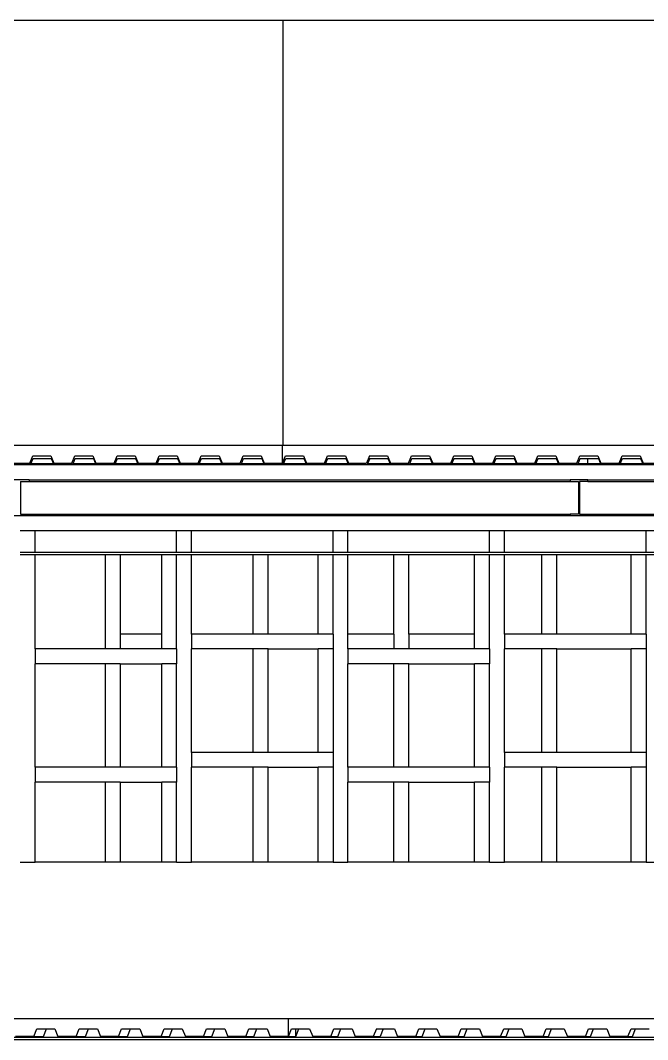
# Model space of a CAD drawing. Header units: metres. Extents: x -59 to 59, y -13 to 12.
# Drawn here: x 0.97 to 5.18, y 5.63 to 12.47 of the extents above; entities that cross this region are included whole.
import ezdxf

# ---------------------------------------------------------------- set-up
doc = ezdxf.new("R2010")
doc.units = ezdxf.units.M

msp = doc.modelspace()

# ---------------------------------------------------------------- linework, layer by layer
for p, q in [((2.7308, 12.467), (-0.3758, 12.467)), ((2.7308, 12.467), (2.7308, 9.6161)), ((5.8373, 12.467), (2.7308, 12.467)), ((-0.3758, 9.6161), (2.7284, 9.6161)), ((2.7284, 9.4961), (2.7284, 9.6161)), ((2.7284, 9.6161), (2.7308, 9.6161)), ((2.7308, 9.6161), (5.835, 9.6161)), ((1.034, 9.4961), (1.0541, 9.5461)), ((1.0412, 9.4904), (1.0565, 9.5277)), ((1.0541, 9.5461), (1.1752, 9.5461)), ((1.0565, 9.5277), (1.1775, 9.5277)), ((1.1752, 9.5461), (1.1953, 9.4961)), ((1.1775, 9.5277), (1.1928, 9.4904)), ((1.3164, 9.4961), (1.3365, 9.5461)), ((1.3236, 9.4904), (1.3389, 9.5277)), ((1.3365, 9.5461), (1.4576, 9.5461)), ((1.3389, 9.5277), (1.4599, 9.5277)), ((1.4576, 9.5461), (1.4777, 9.4961)), ((1.4599, 9.5277), (1.4752, 9.4904)), ((1.5988, 9.4961), (1.619, 9.5461)), ((1.6061, 9.4904), (1.6213, 9.5277)), ((1.619, 9.5461), (1.74, 9.5461)), ((1.6213, 9.5277), (1.7423, 9.5277)), ((1.74, 9.5461), (1.7602, 9.4961)), ((1.7423, 9.5277), (1.7576, 9.4904)), ((1.8812, 9.4961), (1.9014, 9.5461)), ((1.8885, 9.4904), (1.9037, 9.5277)), ((1.9014, 9.5461), (2.0224, 9.5461)), ((1.9037, 9.5277), (2.0248, 9.5277)), ((2.0224, 9.5461), (2.0426, 9.4961)), ((2.0248, 9.5277), (2.04, 9.4904)), ((2.1636, 9.4961), (2.1838, 9.5461)), ((2.1709, 9.4904), (2.1861, 9.5277)), ((2.1838, 9.5461), (2.3048, 9.5461)), ((2.1861, 9.5277), (2.3072, 9.5277)), ((2.3048, 9.5461), (2.325, 9.4961)), ((2.3072, 9.5277), (2.3224, 9.4904)), ((2.446, 9.4961), (2.4662, 9.5461)), ((2.4533, 9.4904), (2.4685, 9.5277)), ((2.4662, 9.5461), (2.5872, 9.5461)), ((2.4685, 9.5277), (2.5896, 9.5277)), ((2.5872, 9.5461), (2.6074, 9.4961)), ((2.5896, 9.5277), (2.6048, 9.4904)), ((2.7308, 9.502), (2.7486, 9.5461)), ((2.7357, 9.4904), (2.751, 9.5277)), ((2.7486, 9.5461), (2.8696, 9.5461)), ((2.751, 9.5277), (2.872, 9.5277)), ((2.8696, 9.5461), (2.8898, 9.4961)), ((2.872, 9.5277), (2.8872, 9.4904)), ((3.0109, 9.4961), (3.031, 9.5461)), ((3.0181, 9.4904), (3.0334, 9.5277)), ((3.031, 9.5461), (3.1521, 9.5461)), ((3.0334, 9.5277), (3.1544, 9.5277)), ((3.1521, 9.5461), (3.1722, 9.4961)), ((3.1544, 9.5277), (3.1697, 9.4904)), ((3.3134, 9.5461), (3.2933, 9.4961)), ((3.3158, 9.5277), (3.3005, 9.4904)), ((3.3134, 9.5461), (3.4345, 9.5461)), ((3.3158, 9.5277), (3.4368, 9.5277)), ((3.4345, 9.5461), (3.4546, 9.4961)), ((3.4368, 9.5277), (3.4521, 9.4904)), ((3.5757, 9.4961), (3.5959, 9.5461)), ((3.583, 9.4904), (3.5982, 9.5277)), ((3.5959, 9.5461), (3.7169, 9.5461)), ((3.5982, 9.5277), (3.7192, 9.5277)), ((3.7169, 9.5461), (3.7371, 9.4961)), ((3.7192, 9.5277), (3.7345, 9.4904)), ((3.8581, 9.4961), (3.8783, 9.5461)), ((3.8654, 9.4904), (3.8806, 9.5277)), ((3.8783, 9.5461), (3.9993, 9.5461)), ((3.8806, 9.5277), (4.0016, 9.5277)), ((3.9993, 9.5461), (4.0195, 9.4961)), ((4.0016, 9.5277), (4.0169, 9.4904)), ((4.1405, 9.4961), (4.1607, 9.5461)), ((4.1478, 9.4904), (4.163, 9.5277)), ((4.1607, 9.5461), (4.2817, 9.5461)), ((4.163, 9.5277), (4.2841, 9.5277)), ((4.2817, 9.5461), (4.3019, 9.4961)), ((4.2841, 9.5277), (4.2993, 9.4904)), ((4.4229, 9.4961), (4.4431, 9.5461)), ((4.4302, 9.4904), (4.4454, 9.5277)), ((4.4431, 9.5461), (4.5641, 9.5461)), ((4.4454, 9.5277), (4.5665, 9.5277)), ((4.5641, 9.5461), (4.5843, 9.4961)), ((4.5665, 9.5277), (4.5817, 9.4904)), ((4.7053, 9.4961), (4.7255, 9.5461)), ((4.7126, 9.4904), (4.7279, 9.5277)), ((4.7255, 9.5461), (4.8465, 9.5461)), ((4.7279, 9.5277), (4.7788, 9.5277)), ((4.7788, 9.4904), (4.7788, 9.5277)), ((4.7788, 9.5277), (4.8489, 9.5277)), ((4.8465, 9.5461), (4.8667, 9.4961)), ((4.8489, 9.5277), (4.8641, 9.4904)), ((4.9877, 9.4961), (5.0079, 9.5461)), ((4.995, 9.4904), (5.0103, 9.5277)), ((5.0079, 9.5461), (5.129, 9.5461)), ((5.0103, 9.5277), (5.1313, 9.5277)), ((5.129, 9.5461), (5.1491, 9.4961)), ((5.1313, 9.5277), (5.1466, 9.4904)), ((0.9129, 9.4961), (1.034, 9.4961)), ((1.0384, 9.4836), (0.9132, 9.4836)), ((1.0384, 9.4836), (1.0412, 9.4904)), ((1.1956, 9.4836), (1.0384, 9.4836)), ((1.1928, 9.4904), (1.0412, 9.4904)), ((1.1928, 9.4904), (1.1956, 9.4836)), ((1.1953, 9.4961), (1.3164, 9.4961)), ((1.3208, 9.4836), (1.1956, 9.4836)), ((1.3208, 9.4836), (1.3236, 9.4904)), ((1.478, 9.4836), (1.3208, 9.4836)), ((1.4752, 9.4904), (1.3236, 9.4904)), ((1.4752, 9.4904), (1.478, 9.4836)), ((1.4777, 9.4961), (1.5988, 9.4961)), ((1.6032, 9.4836), (1.478, 9.4836)), ((1.6032, 9.4836), (1.6061, 9.4904)), ((1.7604, 9.4836), (1.6032, 9.4836)), ((1.7576, 9.4904), (1.6061, 9.4904)), ((1.7576, 9.4904), (1.7604, 9.4836)), ((1.7602, 9.4961), (1.8812, 9.4961)), ((1.8857, 9.4836), (1.7604, 9.4836)), ((1.8857, 9.4836), (1.8885, 9.4904)), ((2.0428, 9.4836), (1.8857, 9.4836)), ((2.04, 9.4904), (1.8885, 9.4904)), ((2.04, 9.4904), (2.0428, 9.4836)), ((2.0426, 9.4961), (2.1636, 9.4961)), ((2.1681, 9.4836), (2.0428, 9.4836)), ((2.1681, 9.4836), (2.1709, 9.4904)), ((2.3252, 9.4836), (2.1681, 9.4836)), ((2.3224, 9.4904), (2.1709, 9.4904)), ((2.3224, 9.4904), (2.3252, 9.4836)), ((2.325, 9.4961), (2.446, 9.4961)), ((2.4505, 9.4836), (2.3252, 9.4836)), ((2.4505, 9.4836), (2.4533, 9.4904)), ((2.6076, 9.4836), (2.4505, 9.4836)), ((2.6048, 9.4904), (2.4533, 9.4904)), ((2.6048, 9.4904), (2.6076, 9.4836)), ((2.6074, 9.4961), (2.7284, 9.4961)), ((2.7308, 9.4836), (2.6076, 9.4836)), ((2.7284, 9.4961), (2.7308, 9.502)), ((2.7308, 9.4836), (2.7308, 9.502)), ((2.7329, 9.4836), (2.7308, 9.4836)), ((2.7329, 9.4836), (2.7357, 9.4904)), ((2.89, 9.4836), (2.7329, 9.4836)), ((2.8872, 9.4904), (2.7357, 9.4904)), ((2.8872, 9.4904), (2.89, 9.4836)), ((2.8898, 9.4961), (3.0109, 9.4961)), ((3.0153, 9.4836), (2.89, 9.4836)), ((3.0153, 9.4836), (3.0181, 9.4904)), ((3.1725, 9.4836), (3.0153, 9.4836)), ((3.1697, 9.4904), (3.0181, 9.4904)), ((3.1697, 9.4904), (3.1725, 9.4836)), ((3.1722, 9.4961), (3.2933, 9.4961)), ((3.2977, 9.4836), (3.1725, 9.4836)), ((3.3005, 9.4904), (3.2977, 9.4836)), ((3.4549, 9.4836), (3.2977, 9.4836)), ((3.4521, 9.4904), (3.3005, 9.4904)), ((3.4521, 9.4904), (3.4549, 9.4836)), ((3.4546, 9.4961), (3.5757, 9.4961)), ((3.5801, 9.4836), (3.4549, 9.4836)), ((3.5801, 9.4836), (3.583, 9.4904)), ((3.7373, 9.4836), (3.5801, 9.4836)), ((3.7345, 9.4904), (3.583, 9.4904)), ((3.7345, 9.4904), (3.7373, 9.4836)), ((3.7371, 9.4961), (3.8581, 9.4961)), ((3.8626, 9.4836), (3.7373, 9.4836)), ((3.8626, 9.4836), (3.8654, 9.4904)), ((4.0197, 9.4836), (3.8626, 9.4836)), ((4.0169, 9.4904), (3.8654, 9.4904)), ((4.0169, 9.4904), (4.0197, 9.4836)), ((4.0195, 9.4961), (4.1405, 9.4961)), ((4.145, 9.4836), (4.0197, 9.4836)), ((4.145, 9.4836), (4.1478, 9.4904)), ((4.3021, 9.4836), (4.145, 9.4836)), ((4.2993, 9.4904), (4.1478, 9.4904)), ((4.2993, 9.4904), (4.3021, 9.4836)), ((4.3019, 9.4961), (4.4229, 9.4961)), ((4.4274, 9.4836), (4.3021, 9.4836)), ((4.4274, 9.4836), (4.4302, 9.4904)), ((4.5845, 9.4836), (4.4274, 9.4836)), ((4.5817, 9.4904), (4.4302, 9.4904)), ((4.5817, 9.4904), (4.5845, 9.4836)), ((4.5843, 9.4961), (4.7053, 9.4961)), ((4.7098, 9.4836), (4.5845, 9.4836)), ((4.7098, 9.4836), (4.7126, 9.4904)), ((4.8669, 9.4836), (4.7098, 9.4836)), ((4.7788, 9.4904), (4.7126, 9.4904)), ((4.8641, 9.4904), (4.7788, 9.4904)), ((4.8641, 9.4904), (4.8669, 9.4836)), ((4.8667, 9.4961), (4.9877, 9.4961)), ((4.9922, 9.4836), (4.8669, 9.4836)), ((4.9922, 9.4836), (4.995, 9.4904)), ((5.1494, 9.4836), (4.9922, 9.4836)), ((5.1466, 9.4904), (4.995, 9.4904)), ((5.1466, 9.4904), (5.1494, 9.4836)), ((5.1491, 9.4961), (5.2702, 9.4961)), ((5.2746, 9.4836), (5.1494, 9.4836)), ((1.0288, 9.3836), (0.9088, 9.3836)), ((0.9719, 9.3738), (1.0288, 9.3738)), ((0.9719, 9.3738), (0.9719, 9.1534)), ((1.0288, 9.3836), (4.6588, 9.3836)), ((1.0288, 9.3836), (1.0288, 9.3738)), ((1.0288, 9.3738), (4.6588, 9.3738)), ((4.6588, 9.3836), (4.6588, 9.3738)), ((4.7788, 9.3836), (4.6588, 9.3836)), ((4.6588, 9.3738), (4.7157, 9.3738)), ((4.7157, 9.3738), (4.7157, 9.1534)), ((4.7219, 9.3738), (4.7219, 9.1534)), ((4.7788, 9.3738), (4.7219, 9.3738)), ((4.7788, 9.3738), (4.7788, 9.3836)), ((4.7788, 9.3836), (8.4088, 9.3836)), ((4.7788, 9.3738), (8.4088, 9.3738)), ((0.9088, 9.1436), (1.0288, 9.1436)), ((0.9719, 9.1534), (1.0288, 9.1534)), ((1.0288, 9.1534), (4.6588, 9.1534)), ((1.0288, 9.1534), (1.0288, 9.1436)), ((1.0288, 9.1436), (4.6588, 9.1436)), ((4.6588, 9.1534), (4.6588, 9.1436)), ((4.7157, 9.1534), (4.6588, 9.1534)), ((4.6588, 9.1436), (4.7788, 9.1436)), ((4.7219, 9.1534), (4.7788, 9.1534)), ((4.7788, 9.1436), (4.7788, 9.1534)), ((4.7788, 9.1534), (8.4088, 9.1534)), ((4.7788, 9.1436), (8.3188, 9.1436)), ((0.9688, 9.0436), (1.0688, 9.0436)), ((1.0688, 8.8996), (1.0688, 9.0436)), ((1.0688, 9.0436), (2.0188, 9.0436)), ((2.0188, 9.0436), (2.1188, 9.0436)), ((2.0188, 8.8996), (2.0188, 9.0436)), ((2.1188, 8.8996), (2.1188, 9.0436)), ((2.1188, 9.0436), (3.0688, 9.0436)), ((3.0688, 9.0436), (3.1688, 9.0436)), ((3.0688, 8.8996), (3.0688, 9.0436)), ((3.1688, 8.8996), (3.1688, 9.0436)), ((3.1688, 9.0436), (4.1188, 9.0436)), ((4.1188, 9.0436), (4.2188, 9.0436)), ((4.1188, 8.8996), (4.1188, 9.0436)), ((4.2188, 8.8996), (4.2188, 9.0436)), ((4.2188, 9.0436), (5.1688, 9.0436)), ((5.1688, 9.0436), (5.2688, 9.0436)), ((5.1688, 8.8996), (5.1688, 9.0436)), ((0.9688, 8.8996), (1.0688, 8.8996)), ((1.0688, 8.8996), (2.0188, 8.8996)), ((2.0188, 8.8996), (2.1188, 8.8996)), ((2.1188, 8.8996), (3.0688, 8.8996)), ((3.0688, 8.8996), (3.1688, 8.8996)), ((3.1688, 8.8996), (4.1188, 8.8996)), ((4.1188, 8.8996), (4.2188, 8.8996)), ((4.2188, 8.8996), (5.1688, 8.8996)), ((5.1688, 8.8996), (5.2688, 8.8996)), ((0.9688, 8.8836), (1.0688, 8.8836)), ((1.0688, 8.2493), (1.0688, 8.8836)), ((1.0688, 8.8836), (1.5399, 8.8836)), ((1.5399, 8.8836), (1.5399, 8.2493)), ((1.5399, 8.8836), (1.6392, 8.8836)), ((1.6392, 8.8836), (1.6392, 8.3493)), ((1.6392, 8.8836), (1.9188, 8.8836)), ((1.9188, 8.3493), (1.9188, 8.8836)), ((1.9188, 8.8836), (2.0188, 8.8836)), ((2.0188, 8.8836), (2.1188, 8.8836)), ((2.0188, 8.2493), (2.0188, 8.8836)), ((2.1188, 8.3493), (2.1188, 8.8836)), ((2.1188, 8.8836), (2.5332, 8.8836)), ((2.5332, 8.3493), (2.5332, 8.8836)), ((2.5332, 8.8836), (2.6325, 8.8836)), ((2.6325, 8.3493), (2.6325, 8.8836)), ((2.6325, 8.8836), (2.9688, 8.8836)), ((2.9688, 8.3493), (2.9688, 8.8836)), ((2.9688, 8.8836), (3.0688, 8.8836)), ((3.0688, 8.3493), (3.0688, 8.8836)), ((3.0688, 8.8836), (3.1688, 8.8836)), ((3.1688, 8.3493), (3.1688, 8.8836)), ((3.1688, 8.8836), (3.4767, 8.8836)), ((3.4767, 8.3493), (3.4767, 8.8836)), ((3.4767, 8.8836), (3.5761, 8.8836)), ((3.5761, 8.3493), (3.5761, 8.8836)), ((3.5761, 8.8836), (4.0188, 8.8836)), ((4.0188, 8.3493), (4.0188, 8.8836)), ((4.0188, 8.8836), (4.1188, 8.8836)), ((4.1188, 8.8836), (4.2188, 8.8836)), ((4.1188, 8.2493), (4.1188, 8.8836)), ((4.2188, 8.3493), (4.2188, 8.8836)), ((4.2188, 8.8836), (4.47, 8.8836)), ((4.47, 8.3493), (4.47, 8.8836)), ((4.47, 8.8836), (4.5693, 8.8836)), ((4.5693, 8.3493), (4.5693, 8.8836)), ((4.5693, 8.8836), (5.0688, 8.8836)), ((5.0688, 8.3493), (5.0688, 8.8836)), ((5.0688, 8.8836), (5.1688, 8.8836)), ((5.1688, 8.3493), (5.1688, 8.8836)), ((5.1688, 8.8836), (5.2688, 8.8836)), ((1.9188, 8.3493), (1.6392, 8.3493)), ((1.6392, 8.3493), (1.6392, 8.2493)), ((1.9188, 8.2493), (1.9188, 8.3493)), ((2.1188, 8.3493), (2.1188, 8.2493)), ((2.5332, 8.3493), (2.1188, 8.3493)), ((2.6325, 8.3493), (2.5332, 8.3493)), ((2.9688, 8.3493), (2.6325, 8.3493)), ((3.0688, 8.3493), (2.9688, 8.3493)), ((3.0688, 8.3493), (3.0688, 8.2493)), ((3.4767, 8.3493), (3.1688, 8.3493)), ((3.1688, 8.2493), (3.1688, 8.3493)), ((3.4767, 8.3493), (3.4767, 8.2493)), ((4.0188, 8.3493), (3.5761, 8.3493)), ((3.5761, 8.3493), (3.5761, 8.2493)), ((4.0188, 8.2493), (4.0188, 8.3493)), ((4.2188, 8.3493), (4.2188, 8.2493)), ((4.47, 8.3493), (4.2188, 8.3493)), ((4.5693, 8.3493), (4.47, 8.3493)), ((5.0688, 8.3493), (4.5693, 8.3493)), ((5.1688, 8.3493), (5.0688, 8.3493)), ((5.1688, 8.3493), (5.1688, 8.2493)), ((1.0688, 8.2493), (1.0688, 8.1493)), ((1.5399, 8.2493), (1.0688, 8.2493)), ((1.6392, 8.2493), (1.5399, 8.2493)), ((1.9188, 8.2493), (1.6392, 8.2493)), ((2.0188, 8.2493), (1.9188, 8.2493)), ((2.0188, 8.2493), (2.0188, 8.1493)), ((2.1188, 7.555), (2.1188, 8.2493)), ((2.5332, 8.2493), (2.1188, 8.2493)), ((2.5332, 7.555), (2.5332, 8.2493)), ((2.6325, 8.2493), (2.5332, 8.2493)), ((2.6325, 7.555), (2.6325, 8.2493)), ((2.6325, 8.2493), (2.9688, 8.2493)), ((2.9688, 7.555), (2.9688, 8.2493)), ((3.0688, 8.2493), (2.9688, 8.2493)), ((3.0688, 8.2493), (3.0688, 7.555)), ((3.1688, 8.2493), (3.1688, 8.1493)), ((3.4767, 8.2493), (3.1688, 8.2493)), ((3.5761, 8.2493), (3.4767, 8.2493)), ((4.0188, 8.2493), (3.5761, 8.2493)), ((4.1188, 8.2493), (4.0188, 8.2493)), ((4.1188, 8.2493), (4.1188, 8.1493)), ((4.2188, 7.555), (4.2188, 8.2493)), ((4.47, 8.2493), (4.2188, 8.2493)), ((4.47, 7.555), (4.47, 8.2493)), ((4.5693, 8.2493), (4.47, 8.2493)), ((4.5693, 7.555), (4.5693, 8.2493)), ((4.5693, 8.2493), (5.0688, 8.2493)), ((5.0688, 7.555), (5.0688, 8.2493)), ((5.1688, 8.2493), (5.0688, 8.2493)), ((5.1688, 8.2493), (5.1688, 7.555)), ((1.0688, 7.455), (1.0688, 8.1493)), ((1.5399, 8.1493), (1.0688, 8.1493)), ((1.5399, 8.1493), (1.5399, 7.455)), ((1.6392, 8.1493), (1.5399, 8.1493)), ((1.6392, 8.1493), (1.6392, 7.455)), ((1.6392, 8.1493), (1.9188, 8.1493)), ((1.9188, 7.455), (1.9188, 8.1493)), ((2.0188, 8.1493), (1.9188, 8.1493)), ((2.0188, 7.455), (2.0188, 8.1493)), ((3.1688, 7.455), (3.1688, 8.1493)), ((3.4767, 8.1493), (3.1688, 8.1493)), ((3.4767, 7.455), (3.4767, 8.1493)), ((3.5761, 8.1493), (3.4767, 8.1493)), ((3.5761, 7.455), (3.5761, 8.1493)), ((3.5761, 8.1493), (4.0188, 8.1493)), ((4.0188, 7.455), (4.0188, 8.1493)), ((4.1188, 8.1493), (4.0188, 8.1493)), ((4.1188, 7.455), (4.1188, 8.1493)), ((2.1188, 7.555), (2.1188, 7.455)), ((2.5332, 7.555), (2.1188, 7.555)), ((2.6325, 7.555), (2.5332, 7.555)), ((2.9688, 7.555), (2.6325, 7.555)), ((3.0688, 7.555), (2.9688, 7.555)), ((3.0688, 7.555), (3.0688, 7.455)), ((4.2188, 7.555), (4.2188, 7.455)), ((4.47, 7.555), (4.2188, 7.555)), ((4.5693, 7.555), (4.47, 7.555)), ((5.0688, 7.555), (4.5693, 7.555)), ((5.1688, 7.555), (5.0688, 7.555)), ((5.1688, 7.555), (5.1688, 7.455)), ((1.0688, 7.455), (1.0688, 7.355)), ((1.5399, 7.455), (1.0688, 7.455)), ((1.6392, 7.455), (1.5399, 7.455)), ((1.9188, 7.455), (1.6392, 7.455)), ((2.0188, 7.455), (1.9188, 7.455)), ((2.0188, 7.455), (2.0188, 7.355)), ((2.1188, 6.8193), (2.1188, 7.455)), ((2.5332, 7.455), (2.1188, 7.455)), ((2.5332, 6.8193), (2.5332, 7.455)), ((2.6325, 7.455), (2.5332, 7.455)), ((2.6325, 6.8193), (2.6325, 7.455)), ((2.6325, 7.455), (2.9688, 7.455)), ((2.9688, 6.8193), (2.9688, 7.455)), ((3.0688, 7.455), (2.9688, 7.455)), ((3.0688, 7.455), (3.0688, 6.8193)), ((3.1688, 7.455), (3.1688, 7.355)), ((3.4767, 7.455), (3.1688, 7.455)), ((3.5761, 7.455), (3.4767, 7.455)), ((4.0188, 7.455), (3.5761, 7.455)), ((4.1188, 7.455), (4.0188, 7.455)), ((4.1188, 7.455), (4.1188, 7.355)), ((4.2188, 6.8193), (4.2188, 7.455)), ((4.47, 7.455), (4.2188, 7.455)), ((4.47, 6.8193), (4.47, 7.455)), ((4.5693, 7.455), (4.47, 7.455)), ((4.5693, 6.8193), (4.5693, 7.455)), ((4.5693, 7.455), (5.0688, 7.455)), ((5.0688, 6.8193), (5.0688, 7.455)), ((5.1688, 7.455), (5.0688, 7.455)), ((5.1688, 7.455), (5.1688, 6.8193)), ((1.0688, 6.8193), (1.0688, 7.355)), ((1.5399, 7.355), (1.0688, 7.355)), ((1.5399, 7.355), (1.5399, 6.8193)), ((1.6392, 7.355), (1.5399, 7.355)), ((1.6392, 7.355), (1.6392, 6.8193)), ((1.6392, 7.355), (1.9188, 7.355)), ((1.9188, 6.8193), (1.9188, 7.355)), ((2.0188, 7.355), (1.9188, 7.355)), ((2.0188, 6.8193), (2.0188, 7.355)), ((3.1688, 6.8193), (3.1688, 7.355)), ((3.4767, 7.355), (3.1688, 7.355)), ((3.4767, 6.8193), (3.4767, 7.355)), ((3.5761, 7.355), (3.4767, 7.355)), ((3.5761, 6.8193), (3.5761, 7.355)), ((3.5761, 7.355), (4.0188, 7.355)), ((4.0188, 6.8193), (4.0188, 7.355)), ((4.1188, 7.355), (4.0188, 7.355)), ((4.1188, 6.8193), (4.1188, 7.355)), ((0.9688, 6.8193), (1.0688, 6.8193)), ((1.5399, 6.8193), (1.0688, 6.8193)), ((1.6392, 6.8193), (1.5399, 6.8193)), ((1.9188, 6.8193), (1.6392, 6.8193)), ((2.0188, 6.8193), (1.9188, 6.8193)), ((2.0188, 6.8193), (2.1188, 6.8193)), ((2.5332, 6.8193), (2.1188, 6.8193)), ((2.6325, 6.8193), (2.5332, 6.8193)), ((2.9688, 6.8193), (2.6325, 6.8193)), ((3.0688, 6.8193), (2.9688, 6.8193)), ((3.0688, 6.8193), (3.1688, 6.8193)), ((3.4767, 6.8193), (3.1688, 6.8193)), ((3.5761, 6.8193), (3.4767, 6.8193)), ((4.0188, 6.8193), (3.5761, 6.8193)), ((4.1188, 6.8193), (4.0188, 6.8193)), ((4.1188, 6.8193), (4.2188, 6.8193)), ((4.47, 6.8193), (4.2188, 6.8193)), ((4.5693, 6.8193), (4.47, 6.8193)), ((5.0688, 6.8193), (4.5693, 6.8193)), ((5.1688, 6.8193), (5.0688, 6.8193)), ((5.1688, 6.8193), (5.2688, 6.8193)), ((-0.3644, 5.7693), (2.7691, 5.7693)), ((2.7691, 5.6493), (2.7691, 5.7693)), ((2.7691, 5.7693), (5.9025, 5.7693)), ((1.0599, 5.6493), (1.0803, 5.6993)), ((1.0803, 5.6993), (1.1449, 5.6993)), ((1.1247, 5.6493), (1.1449, 5.6993)), ((1.1449, 5.6993), (1.2023, 5.6993)), ((1.2023, 5.6993), (1.2227, 5.6493)), ((1.3448, 5.6493), (1.3651, 5.6993)), ((1.3651, 5.6993), (1.4273, 5.6993)), ((1.4072, 5.6493), (1.4273, 5.6993)), ((1.4273, 5.6993), (1.4872, 5.6993)), ((1.4872, 5.6993), (1.5076, 5.6493)), ((1.6296, 5.6493), (1.65, 5.6993)), ((1.65, 5.6993), (1.7097, 5.6993)), ((1.6896, 5.6493), (1.7097, 5.6993)), ((1.7097, 5.6993), (1.7721, 5.6993)), ((1.7721, 5.6993), (1.7924, 5.6493)), ((1.9145, 5.6493), (1.9348, 5.6993)), ((1.9348, 5.6993), (1.9922, 5.6993)), ((1.972, 5.6493), (1.9922, 5.6993)), ((1.9922, 5.6993), (2.0569, 5.6993)), ((2.0569, 5.6993), (2.0773, 5.6493)), ((2.1993, 5.6493), (2.2197, 5.6993)), ((2.2197, 5.6993), (2.2746, 5.6993)), ((2.2544, 5.6493), (2.2746, 5.6993)), ((2.2746, 5.6993), (2.3418, 5.6993)), ((2.3418, 5.6993), (2.3621, 5.6493)), ((2.4842, 5.6493), (2.5045, 5.6993)), ((2.5045, 5.6993), (2.557, 5.6993)), ((2.5368, 5.6493), (2.557, 5.6993)), ((2.557, 5.6993), (2.6266, 5.6993)), ((2.6266, 5.6993), (2.647, 5.6493)), ((2.7691, 5.6493), (2.7894, 5.6993)), ((2.7894, 5.6993), (2.8192, 5.6993)), ((2.8192, 5.6493), (2.8394, 5.6993)), ((2.8192, 5.6493), (2.8192, 5.6993)), ((2.8192, 5.6993), (2.8394, 5.6993)), ((2.8394, 5.6993), (2.9115, 5.6993)), ((2.9115, 5.6993), (2.9318, 5.6493)), ((3.0539, 5.6493), (3.0743, 5.6993)), ((3.0743, 5.6993), (3.1218, 5.6993)), ((3.1016, 5.6493), (3.1218, 5.6993)), ((3.1218, 5.6993), (3.1963, 5.6993)), ((3.1963, 5.6993), (3.2167, 5.6493)), ((3.3591, 5.6993), (3.3388, 5.6493)), ((3.3591, 5.6993), (3.4042, 5.6993)), ((3.4042, 5.6993), (3.3841, 5.6493)), ((3.4042, 5.6993), (3.4812, 5.6993)), ((3.4812, 5.6993), (3.5015, 5.6493)), ((3.6236, 5.6493), (3.644, 5.6993)), ((3.644, 5.6993), (3.6866, 5.6993)), ((3.6665, 5.6493), (3.6866, 5.6993)), ((3.6866, 5.6993), (3.766, 5.6993)), ((3.766, 5.6993), (3.7864, 5.6493)), ((3.9085, 5.6493), (3.9288, 5.6993)), ((3.9288, 5.6993), (3.9691, 5.6993)), ((3.9489, 5.6493), (3.9691, 5.6993)), ((3.9691, 5.6993), (4.0509, 5.6993)), ((4.0509, 5.6993), (4.0713, 5.6493)), ((4.1933, 5.6493), (4.2137, 5.6993)), ((4.2137, 5.6993), (4.2515, 5.6993)), ((4.2313, 5.6493), (4.2515, 5.6993)), ((4.2515, 5.6993), (4.3358, 5.6993)), ((4.3358, 5.6993), (4.3561, 5.6493)), ((4.4782, 5.6493), (4.4985, 5.6993)), ((4.4985, 5.6993), (4.5339, 5.6993)), ((4.5137, 5.6493), (4.5339, 5.6993)), ((4.5339, 5.6993), (4.6206, 5.6993)), ((4.6206, 5.6993), (4.641, 5.6493)), ((4.7631, 5.6493), (4.7834, 5.6993)), ((4.7834, 5.6993), (4.8163, 5.6993)), ((4.7961, 5.6493), (4.8163, 5.6993)), ((4.8163, 5.6993), (4.9055, 5.6993)), ((4.9055, 5.6993), (4.9258, 5.6493)), ((5.0479, 5.6493), (5.0683, 5.6993)), ((5.0683, 5.6993), (5.0987, 5.6993)), ((5.0785, 5.6493), (5.0987, 5.6993)), ((5.0987, 5.6993), (5.1903, 5.6993)), ((-6.3812, 5.6436), (5.9025, 5.6436)), ((-6.3812, 5.6276), (8.3188, 5.6276)), ((1.0599, 5.6493), (0.9378, 5.6493)), ((1.0599, 5.6493), (1.1247, 5.6493)), ((1.3448, 5.6493), (1.2227, 5.6493)), ((1.3448, 5.6493), (1.4072, 5.6493)), ((1.6296, 5.6493), (1.5076, 5.6493)), ((1.6296, 5.6493), (1.6896, 5.6493)), ((1.9145, 5.6493), (1.7924, 5.6493)), ((1.9145, 5.6493), (1.972, 5.6493)), ((2.1993, 5.6493), (2.0773, 5.6493)), ((2.1993, 5.6493), (2.2544, 5.6493)), ((2.4842, 5.6493), (2.3621, 5.6493)), ((2.4842, 5.6493), (2.5368, 5.6493)), ((2.7691, 5.6493), (2.647, 5.6493)), ((2.7691, 5.6493), (2.8192, 5.6493)), ((3.0539, 5.6493), (2.9318, 5.6493)), ((3.0539, 5.6493), (3.1016, 5.6493)), ((3.3388, 5.6493), (3.2167, 5.6493)), ((3.3388, 5.6493), (3.3841, 5.6493)), ((3.6236, 5.6493), (3.5015, 5.6493)), ((3.6236, 5.6493), (3.6665, 5.6493)), ((3.9085, 5.6493), (3.7864, 5.6493)), ((3.9085, 5.6493), (3.9489, 5.6493)), ((4.1933, 5.6493), (4.0713, 5.6493)), ((4.1933, 5.6493), (4.2313, 5.6493)), ((4.4782, 5.6493), (4.3561, 5.6493)), ((4.4782, 5.6493), (4.5137, 5.6493)), ((4.7631, 5.6493), (4.641, 5.6493)), ((4.7631, 5.6493), (4.7961, 5.6493)), ((5.0479, 5.6493), (4.9258, 5.6493)), ((5.0479, 5.6493), (5.0785, 5.6493))]:
    msp.add_line(p, q)

doc.saveas('drawing.dxf')
